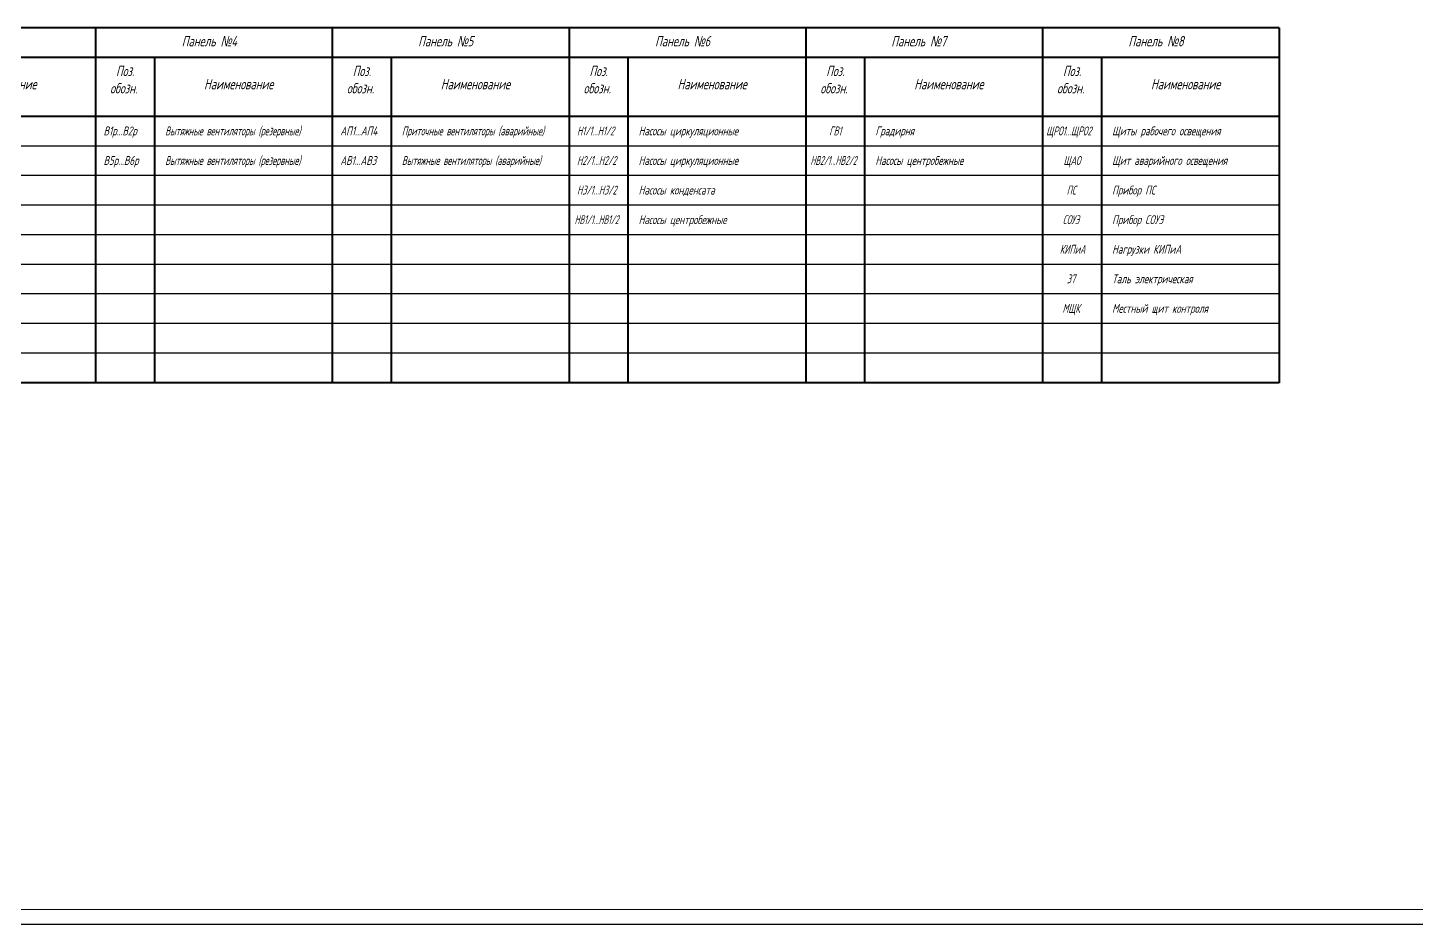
# Model space of a CAD drawing. Header units: millimetres. Extents: x -14296 to 10264, y -13087 to -5602.
# Drawn here: x -6111.9 to -5642.7, y -13086.7 to -12783.7 of the extents above; entities that cross this region are included whole.
import ezdxf

# ---------------------------------------------------------------- set-up
doc = ezdxf.new("R2010")
doc.units = ezdxf.units.MM
for name, color, linetype, lineweight in [('Рамка толстая', 7, 'Continuous', 15), ('Рамка тонкая', 5, 'Continuous', 25), ('ТаБлица', 253, 'Continuous', 15), ('Текст', 7, 'Continuous', 20)]:
    doc.layers.add(name, color=color, linetype=linetype, lineweight=lineweight)
doc.styles.add('Simplex', font='simplex.shx', dxfattribs={"width": 0.7, "oblique": 15})

# ---------------------------------------------------------------- blocks, each defined once
blk = doc.blocks.new('A$C5FA843D6')
at = {"layer": 'Рамка толстая'}
blk.add_line((20, 5), (1256, 5), dxfattribs=at)
at = {"layer": 'Рамка тонкая'}
blk.add_line((0, 0), (1261, 0), dxfattribs=at)

msp = doc.modelspace()

# ---------------------------------------------------------------- linework, layer by layer
at = {"layer": 'Рамка тонкая'}
for p, q in [((-6088.99776, -12823.66349), (-6168.99776, -12823.66349)), ((-6008.99799, -12823.66349), (-6088.99799, -12823.66349)), ((-5928.99799, -12823.66349), (-6008.99799, -12823.66349)), ((-5848.99799, -12823.66349), (-5928.99799, -12823.66349)), ((-5768.99799, -12823.66349), (-5848.99799, -12823.66349)), ((-5688.99799, -12823.66349), (-5768.99799, -12823.66349)), ((-6088.99776, -12833.66349), (-6168.99776, -12833.66349)), ((-6008.99799, -12833.66349), (-6088.99799, -12833.66349)), ((-5928.99799, -12833.66349), (-6008.99799, -12833.66349)), ((-5848.99799, -12833.66349), (-5928.99799, -12833.66349)), ((-5768.99799, -12833.66349), (-5848.99799, -12833.66349)), ((-5688.99799, -12833.66349), (-5768.99799, -12833.66349)), ((-6088.99776, -12843.66349), (-6168.99776, -12843.66349)), ((-6008.99799, -12843.66349), (-6088.99799, -12843.66349)), ((-5928.99799, -12843.66349), (-6008.99799, -12843.66349)), ((-5848.99799, -12843.66349), (-5928.99799, -12843.66349)), ((-5768.99799, -12843.66349), (-5848.99799, -12843.66349)), ((-5688.99799, -12843.66349), (-5768.99799, -12843.66349)), ((-6088.99776, -12853.66349), (-6168.99776, -12853.66349)), ((-6008.99799, -12853.66349), (-6088.99799, -12853.66349)), ((-5928.99799, -12853.66349), (-6008.99799, -12853.66349)), ((-5848.99799, -12853.66349), (-5928.99799, -12853.66349)), ((-5768.99799, -12853.66349), (-5848.99799, -12853.66349)), ((-5688.99799, -12853.66349), (-5768.99799, -12853.66349)), ((-6088.99776, -12863.66349), (-6168.99776, -12863.66349)), ((-6008.99799, -12863.66349), (-6088.99799, -12863.66349)), ((-5928.99799, -12863.66349), (-6008.99799, -12863.66349)), ((-5848.99799, -12863.66349), (-5928.99799, -12863.66349)), ((-5768.99799, -12863.66349), (-5848.99799, -12863.66349)), ((-5688.99799, -12863.66349), (-5768.99799, -12863.66349)), ((-6088.99776, -12873.66349), (-6168.99776, -12873.66349)), ((-6008.99799, -12873.66349), (-6088.99799, -12873.66349)), ((-5928.99799, -12873.66349), (-6008.99799, -12873.66349)), ((-5848.99799, -12873.66349), (-5928.99799, -12873.66349)), ((-5768.99799, -12873.66349), (-5848.99799, -12873.66349)), ((-5688.99799, -12873.66349), (-5768.99799, -12873.66349)), ((-6088.99776, -12883.66349), (-6168.99776, -12883.66349)), ((-6008.99799, -12883.66349), (-6088.99799, -12883.66349)), ((-5928.99799, -12883.66349), (-6008.99799, -12883.66349)), ((-5848.99799, -12883.66349), (-5928.99799, -12883.66349)), ((-5768.99799, -12883.66349), (-5848.99799, -12883.66349)), ((-5688.99799, -12883.66349), (-5768.99799, -12883.66349)), ((-6088.99776, -12893.66349), (-6168.99776, -12893.66349)), ((-6008.99799, -12893.66349), (-6088.99799, -12893.66349)), ((-5928.99799, -12893.66349), (-6008.99799, -12893.66349)), ((-5848.99799, -12893.66349), (-5928.99799, -12893.66349)), ((-5768.99799, -12893.66349), (-5848.99799, -12893.66349)), ((-5688.99799, -12893.66349), (-5768.99799, -12893.66349))]:
    msp.add_line(p, q, dxfattribs=at)
at = {"layer": 'ТаБлица', "lineweight": 40}
for p, q in [((-6088.99776, -12783.66349), (-6168.99776, -12783.66349)), ((-6008.99799, -12783.66349), (-6088.99799, -12783.66349)), ((-6088.99776, -12783.66349), (-6088.99776, -12903.66349)), ((-6008.99799, -12783.66349), (-6008.99799, -12903.66349)), ((-5928.99799, -12783.66349), (-6008.99799, -12783.66349)), ((-5928.99799, -12783.66349), (-5928.99799, -12903.66349)), ((-5928.99799, -12783.66349), (-5928.99799, -12903.66349)), ((-5928.99799, -12783.66349), (-5928.99799, -12903.66349)), ((-5848.99799, -12783.66349), (-5928.99799, -12783.66349)), ((-5848.99799, -12783.66349), (-5848.99799, -12903.66349)), ((-5848.99799, -12783.66349), (-5848.99799, -12903.66349)), ((-5848.99799, -12783.66349), (-5848.99799, -12903.66349)), ((-5768.99799, -12783.66349), (-5848.99799, -12783.66349)), ((-5768.99799, -12783.66349), (-5768.99799, -12903.66349)), ((-5768.99799, -12783.66349), (-5768.99799, -12903.66349)), ((-5768.99799, -12783.66349), (-5768.99799, -12903.66349)), ((-5688.99799, -12783.66349), (-5768.99799, -12783.66349)), ((-5688.99799, -12783.66349), (-5688.99799, -12903.66349)), ((-5688.99799, -12783.66349), (-5688.99799, -12903.66349)), ((-6088.99776, -12793.66349), (-6168.99776, -12793.66349)), ((-6008.99799, -12793.66349), (-6088.99799, -12793.66349)), ((-6068.99799, -12903.66349), (-6068.99799, -12793.66349)), ((-5928.99799, -12793.66349), (-6008.99799, -12793.66349)), ((-5988.99799, -12903.66349), (-5988.99799, -12793.66349)), ((-5848.99799, -12793.66349), (-5928.99799, -12793.66349)), ((-5908.99799, -12903.66349), (-5908.99799, -12793.66349)), ((-5768.99799, -12793.66349), (-5848.99799, -12793.66349)), ((-5828.99799, -12903.66349), (-5828.99799, -12793.66349)), ((-5688.99799, -12793.66349), (-5768.99799, -12793.66349)), ((-5748.99799, -12903.66349), (-5748.99799, -12793.66349)), ((-6088.99776, -12813.66349), (-6168.99776, -12813.66349)), ((-6008.99799, -12813.66349), (-6088.99799, -12813.66349)), ((-5928.99799, -12813.66349), (-6008.99799, -12813.66349)), ((-5848.99799, -12813.66349), (-5928.99799, -12813.66349)), ((-5768.99799, -12813.66349), (-5848.99799, -12813.66349)), ((-5688.99799, -12813.66349), (-5768.99799, -12813.66349)), ((-6088.99776, -12903.66349), (-6168.99776, -12903.66349)), ((-6008.99799, -12903.66349), (-6088.99799, -12903.66349)), ((-5928.99799, -12903.66349), (-6008.99799, -12903.66349)), ((-5848.99799, -12903.66349), (-5928.99799, -12903.66349)), ((-5768.99799, -12903.66349), (-5848.99799, -12903.66349)), ((-5688.99799, -12903.66349), (-5768.99799, -12903.66349))]:
    msp.add_line(p, q, dxfattribs=at)

# ---------------------------------------------------------------- block references
msp.add_blockref('A$C5FA843D6', (-6505.71622, -13086.74065))

# ---------------------------------------------------------------- texts
at = {"layer": 'Текст', "char_height": 3.5, "attachment_point": 1, "style": 'Simplex'}
for s, width, insert in [('\\pi29.118;Панель {\\fArial|b0|i0|c204|p34;№}4', 80, (-6088.99799, -12786.44065)), ('\\pi29.001;Панель {\\fArial|b0|i0|c204|p34;№}5', 80, (-6008.99799, -12786.44065)), ('\\pi29.068;Панель {\\fArial|b0|i0|c204|p34;№}6', 80, (-5928.99799, -12786.44065)), ('\\pi28.885;Панель {\\fArial|b0|i0|c204|p34;№}7', 80, (-5848.99799, -12786.44065)), ('\\pi29.01;Панель {\\fArial|b0|i0|c204|p34;№}8', 80, (-5768.99799, -12786.44065)), ('\\pi6.886,t6.886;Поз. \\P\\pi4.9113,t4.9113;обозн.', 20, (-6088.99799, -12796.52551)), ('\\pi6.886,t6.886;Поз. \\P\\pi4.9113,t4.9113;обозн.', 20, (-6008.99799, -12796.52551)), ('\\pi6.886,t6.886;Поз. \\P\\pi4.9113,t4.9113;обозн.', 20, (-5928.99799, -12796.52551)), ('\\pi6.886,t6.886;Поз. \\P\\pi4.9113,t4.9113;обозн.', 20, (-5848.99799, -12796.52551)), ('\\pi6.886,t6.886;Поз. \\P\\pi4.9113,t4.9113;обозн.', 20, (-5768.99799, -12796.52551)), ('\\pi16.652;Наименование', 60, (-6148.99776, -12800.97206)), ('\\pi16.652;Наименование', 60, (-6068.99799, -12800.97206)), ('\\pi16.652;Наименование', 60, (-5988.99799, -12800.97206)), ('\\pi16.652;Наименование', 60, (-5908.99799, -12800.97206)), ('\\pi16.652;Наименование', 60, (-5828.99799, -12800.97206)), ('\\pi16.652;Наименование', 60, (-5748.99799, -12800.97206))]:
    msp.add_mtext_dynamic_manual_height_columns(s, width=width, gutter_width=12.5, heights=[0], dxfattribs=dict(at, insert=insert))
at = {"layer": 'Текст', "lineweight": 20, "char_height": 3, "attachment_point": 1, "style": 'Simplex'}
for s, width, insert in [('\\pi2.685;В1р...В2р', 20, (-6088.99799, -12817.04494)), ('\\pi3.5001;{\\W0.6;Вытяжные вентиляторы (резервные)}', 60, (-6068.99799, -12817.04494)), ('\\pi2.685;АП1...АП4', 20, (-6008.99799, -12817.04494)), ('\\pi3.5001;{\\W0.6;Приточные вентиляторы (аварийные)}', 60, (-5988.99799, -12817.04494)), ('\\pi2.685;{\\W0.6;Н1/1...Н1/2}', 20, (-5928.99799, -12817.04494)), ('\\pi3.5001;Насосы циркуляционные  ', 60, (-5908.99799, -12817.04494)), ('\\pi7.8838;{\\W0.6;ГВ1}', 20, (-5848.99799, -12817.04494)), ('\\pi3.5001;Градирня', 60, (-5828.99799, -12817.04494)), ('\\pi1.2318;{\\W0.6;ЩРО1...ЩРО2}', 20, (-5768.99799, -12817.04494)), ('\\pi3.5001;Щиты рабочего освещения', 60, (-5748.99799, -12817.04494)), ('\\pi2.685;В5р...В6р', 20, (-6088.99776, -12827.04494)), ('\\pi3.5001;{\\W0.6;Вытяжные вентиляторы (резервные)}', 60, (-6068.99776, -12827.04494)), ('\\pi2.685;АВ1...АВ3', 20, (-6008.99776, -12827.04494)), ('\\pi3.5001;{\\W0.6;Вытяжные вентиляторы (аварийные)}', 60, (-5988.99776, -12827.04494)), ('\\pi2.685;{\\W0.6;Н2/1...Н2/2}', 20, (-5928.99799, -12827.04494)), ('\\pi3.5001;Насосы циркуляционные  ', 60, (-5908.99799, -12827.04494)), ('\\pi1.5649;{\\W0.5;НВ2/1...НВ2/2}', 20, (-5848.99799, -12827.04494)), ('\\pi3.5001;Насосы центробежные', 60, (-5828.99799, -12827.04494)), ('\\pi7.0795;{\\W0.6;ЩАО}', 20, (-5768.99799, -12827.04494)), ('\\pi3.5001;Щит аварийного освещения', 60, (-5748.99799, -12827.04494)), ('\\pi2.685;{\\W0.6;Н3/1...Н3/2}', 20, (-5928.99799, -12837.04494)), ('\\pi3.5001;Насосы конденсата ', 60, (-5908.99799, -12837.04494)), ('\\pi8.1509;{\\W0.6;ПС}', 20, (-5768.99799, -12837.04494)), ('\\pi3.5001;Прибор ПС', 60, (-5748.99799, -12837.04494)), ('\\pi1.8506;{\\W0.5;НВ1/1...НВ1/2}', 20, (-5928.99799, -12847.04494)), ('\\pi3.5001;Насосы центробежные', 60, (-5908.99799, -12847.04494)), ('\\pi6.8323;{\\W0.6;СОУЭ}', 20, (-5768.99799, -12847.04494)), ('\\pi3.5001;Прибор СОУЭ', 60, (-5748.99799, -12847.04494)), ('\\pi5.8266;{\\W0.6;КИПиА}', 20, (-5768.99799, -12857.04494)), ('\\pi3.5001;Нагрузки КИПиА', 60, (-5748.99799, -12857.04494)), ('\\pi8.21749;{\\W0.6;37}', 20, (-5768.99799, -12867.04494)), ('\\pi3.5001;Таль электрическая', 60, (-5748.99799, -12867.04494))]:
    msp.add_mtext_dynamic_manual_height_columns(s, width=width, gutter_width=12.5, heights=[0], dxfattribs=dict(at, insert=insert))
at = {"layer": 'Текст', "color": 1, "lineweight": 20, "char_height": 3, "attachment_point": 1, "style": 'Simplex'}
for s, width, heights, insert in [('\\pi6.7266;{\\W0.6;МЩК}', 20, [0], (-5768.99799, -12877.04494)), ('\\pi3.5001;Местный щит контроля', 60, [3.81337], (-5748.99799, -12877.04494))]:
    msp.add_mtext_dynamic_manual_height_columns(s, width=width, gutter_width=12.5, heights=heights, dxfattribs=dict(at, insert=insert))

doc.saveas('drawing.dxf')
